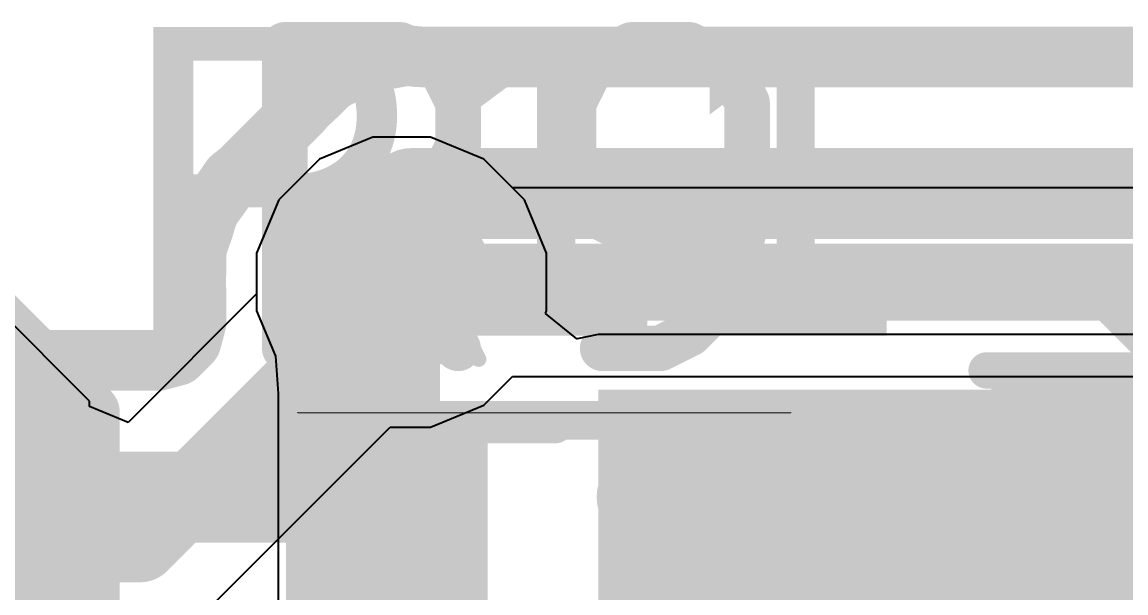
# Model space of a CAD drawing. Header units: inches. Extents: x 0 to 12.4, y -0.6 to 2.2.
# Drawn here: x 0.7183 to 0.8615, y 0.2146 to 0.2887 of the extents above; entities that cross this region are included whole.
import ezdxf

# ---------------------------------------------------------------- set-up
doc = ezdxf.new("R2010")
doc.units = ezdxf.units.IN
doc.header["$MEASUREMENT"] = 0
for name, color, linetype in [('Bottom Layer', 5, 'Continuous'), ('Bottom Overlay', 54, 'Continuous'), ('Bottom Paste', 16, 'Continuous'), ('Bottom Solder', 6, 'Continuous'), ('Dimension', 6, 'Continuous'), ('Drill Drawing', 1, 'Continuous'), ('Mechanical 4', 56, 'Continuous'), ('Top Layer', 1, 'Continuous'), ('Top Overlay', 2, 'Continuous'), ('Top Paste', 8, 'Continuous'), ('Top Solder', 216, 'Continuous'), ('Via Holes', 16, 'Continuous')]:
    doc.layers.add(name, color=color, linetype=linetype)
doc.styles.add('Arial', font='', dxfattribs={"height": 0.2})
doc.styles.get('Arial').set_extended_font_data('Arial')

# ---------------------------------------------------------------- blocks, each defined once
blk = doc.blocks.new('R___0402_20')
at = {"layer": 'Top Layer'}
for points in [[(-0.0275, -0.0125), (-0.0275, 0.0125), (-0.009499999999999998, 0.0125), (-0.009500000000000001, -0.0125)], [(0.009499999999999998, -0.0125), (0.009500000000000001, 0.0125), (0.0275, 0.0125), (0.0275, -0.0125)]]:
    blk.add_hatch(color=1, dxfattribs=at).paths.add_polyline_path(points)
at = {"layer": 'Top Paste'}
for points in [[(-0.0275, -0.0125), (-0.0275, 0.0125), (-0.009499999999999998, 0.0125), (-0.009500000000000001, -0.0125)], [(0.009499999999999998, -0.0125), (0.009500000000000001, 0.0125), (0.0275, 0.0125), (0.0275, -0.0125)]]:
    blk.add_hatch(color=8, dxfattribs=at).paths.add_polyline_path(points)
at = {"layer": 'Top Solder'}
for points in [[(-0.0296654, -0.0146654), (-0.0296654, 0.0146654), (-0.007334599999999998, 0.0146654), (-0.007334600000000002, -0.0146654)], [(0.007334599999999998, -0.0146654), (0.007334600000000002, 0.0146654), (0.0296654, 0.0146654), (0.0296654, -0.0146654)]]:
    blk.add_hatch(color=216, dxfattribs=at).paths.add_polyline_path(points)
at = {"layer": 'Top Overlay'}
for points in [[(-0.031, 0.016, 0.005, 0.005, 0), (-0.031, -0.016, 0.005, 0.005, 0)], [(0.031, 0.016, 0.005, 0.005, 0), (-0.031, 0.016, 0.005, 0.005, 0)], [(0.031, 0.016, 0.005, 0.005, 0), (0.031, -0.016, 0.005, 0.005, 0)], [(0.031, -0.016, 0.005, 0.005, 0), (-0.031, -0.016, 0.005, 0.005, 0)], [(0.032, -0.017, 0.000127, 0.000127, 0), (-0.032, -0.017, 0.000127, 0.000127, 0)]]:
    blk.add_lwpolyline(points, format="xyseb", dxfattribs=at)
for points in [[(-0.03225, 0.016, 0.0025, 0.0025, 1), (-0.02975, 0.016, 0.0025, 0.0025, 1)], [(-0.03225, 0.016, 0.0025, 0.0025, 1), (-0.02975, 0.016, 0.0025, 0.0025, 1)], [(0.02975, 0.016, 0.0025, 0.0025, 1), (0.03225, 0.016, 0.0025, 0.0025, 1)], [(0.02975, 0.016, 0.0025, 0.0025, 1), (0.03225, 0.016, 0.0025, 0.0025, 1)], [(-0.03225, -0.016, 0.0025, 0.0025, 1), (-0.02975, -0.016, 0.0025, 0.0025, 1)], [(-0.03225, -0.016, 0.0025, 0.0025, 1), (-0.02975, -0.016, 0.0025, 0.0025, 1)], [(0.02975, -0.016, 0.0025, 0.0025, 1), (0.03225, -0.016, 0.0025, 0.0025, 1)], [(0.02975, -0.016, 0.0025, 0.0025, 1), (0.03225, -0.016, 0.0025, 0.0025, 1)], [(-0.0320317, -0.017, 6.35e-05, 6.35e-05, 1), (-0.0319683, -0.017, 6.35e-05, 6.35e-05, 1)], [(0.0319683, -0.017, 6.35e-05, 6.35e-05, 1), (0.0320317, -0.017, 6.35e-05, 6.35e-05, 1)]]:
    blk.add_lwpolyline(points, format="xyseb", close=True, dxfattribs=at)
blk = doc.blocks.new('SOT_23_3L__27')
at = {"layer": 'Top Layer'}
for points in [[(-0.01614175, 0.05748035), (0.01614175, 0.05748035), (0.01614175, 0.02125985), (-0.01614175, 0.02125985)], [(-0.05354335, -0.02125985), (-0.02125985, -0.02125985), (-0.02125985, -0.05748035), (-0.05354335, -0.05748035)], [(0.02125985, -0.02125985), (0.05354335, -0.02125985), (0.05354335, -0.05748035), (0.02125985, -0.05748035)]]:
    blk.add_hatch(color=1, dxfattribs=at).paths.add_polyline_path(points)
at = {"layer": 'Top Paste'}
for points in [[(-0.01614175, 0.05748035), (0.01614175, 0.05748035), (0.01614175, 0.02125985), (-0.01614175, 0.02125985)], [(-0.05354335, -0.02125985), (-0.02125985, -0.02125985), (-0.02125985, -0.05748035), (-0.05354335, -0.05748035)], [(0.02125985, -0.02125985), (0.05354335, -0.02125985), (0.05354335, -0.05748035), (0.02125985, -0.05748035)]]:
    blk.add_hatch(color=8, dxfattribs=at).paths.add_polyline_path(points)
at = {"layer": 'Top Solder'}
for points in [[(-0.02014175, 0.06148035), (0.02014175, 0.06148035), (0.02014175, 0.01725985), (-0.02014175, 0.01725985)], [(-0.05754335, -0.01725985), (-0.01725985, -0.01725985), (-0.01725985, -0.06148035), (-0.05754335, -0.06148035)], [(0.01725985, -0.01725985), (0.05754335, -0.01725985), (0.05754335, -0.06148035), (0.01725985, -0.06148035)]]:
    blk.add_hatch(color=216, dxfattribs=at).paths.add_polyline_path(points)
at = {"layer": 'Top Overlay'}
for points in [[(-0.0612678, -0.0225197, 0.005, 0.005, 0), (-0.0612678, 0.034, 0.005, 0.005, 0)], [(-0.0222678, 0.034, 0.005, 0.005, 0), (-0.0612678, 0.034, 0.005, 0.005, 0)], [(0.0612678, 0.034, 0.005, 0.005, 0), (0.0222678, 0.034, 0.005, 0.005, 0)], [(0.0612678, -0.0233858, 0.005, 0.005, 0), (0.0612678, 0.034, 0.005, 0.005, 0)], [(0.013, -0.0286695, 0.005, 0.005, 0), (-0.013, -0.0286695, 0.005, 0.005, 0)], [(-0.06, -0.041, 0.005, 0.005, 0), (-0.065, -0.036, 0.005, 0.005, 0)], [(-0.065, -0.046, 0.005, 0.005, 0), (-0.065, -0.036, 0.005, 0.005, 0)], [(-0.065, -0.046, 0.005, 0.005, 0), (-0.06, -0.041, 0.005, 0.005, 0)]]:
    blk.add_lwpolyline(points, format="xyseb", dxfattribs=at)
for points in [[(-0.0625178, 0.034, 0.0025, 0.0025, 1), (-0.0600178, 0.034, 0.0025, 0.0025, 1)], [(-0.0625178, 0.034, 0.0025, 0.0025, 1), (-0.0600178, 0.034, 0.0025, 0.0025, 1)], [(-0.0235178, 0.034, 0.0025, 0.0025, 1), (-0.0210178, 0.034, 0.0025, 0.0025, 1)], [(0.0210178, 0.034, 0.0025, 0.0025, 1), (0.0235178, 0.034, 0.0025, 0.0025, 1)], [(0.0600178, 0.034, 0.0025, 0.0025, 1), (0.0625178, 0.034, 0.0025, 0.0025, 1)], [(0.0600178, 0.034, 0.0025, 0.0025, 1), (0.0625178, 0.034, 0.0025, 0.0025, 1)], [(-0.0625178, -0.0225197, 0.0025, 0.0025, 1), (-0.0600178, -0.0225197, 0.0025, 0.0025, 1)], [(0.0600178, -0.0233858, 0.0025, 0.0025, 1), (0.0625178, -0.0233858, 0.0025, 0.0025, 1)], [(-0.01425, -0.0286695, 0.0025, 0.0025, 1), (-0.01175, -0.0286695, 0.0025, 0.0025, 1)], [(0.01175, -0.0286695, 0.0025, 0.0025, 1), (0.01425, -0.0286695, 0.0025, 0.0025, 1)], [(-0.06625, -0.036, 0.0025, 0.0025, 1), (-0.06375, -0.036, 0.0025, 0.0025, 1)], [(-0.06625, -0.036, 0.0025, 0.0025, 1), (-0.06375, -0.036, 0.0025, 0.0025, 1)], [(-0.06125, -0.041, 0.0025, 0.0025, 1), (-0.05875, -0.041, 0.0025, 0.0025, 1)], [(-0.06125, -0.041, 0.0025, 0.0025, 1), (-0.05875, -0.041, 0.0025, 0.0025, 1)], [(-0.06625, -0.046, 0.0025, 0.0025, 1), (-0.06375, -0.046, 0.0025, 0.0025, 1)], [(-0.06625, -0.046, 0.0025, 0.0025, 1), (-0.06375, -0.046, 0.0025, 0.0025, 1)]]:
    blk.add_lwpolyline(points, format="xyseb", close=True, dxfattribs=at)
blk = doc.blocks.new('T__________B_34')
at = {"layer": 'Bottom Layer'}
blk.add_hatch(color=5, dxfattribs=at).paths.add_polyline_path([(0.015, 0.03), (-0.015, 0.03), (-0.03, 0.015), (-0.03, -0.015), (-0.015, -0.03), (0.015, -0.03), (0.03, -0.015), (0.03, 0.015)])
at = {"layer": 'Bottom Paste'}
blk.add_hatch(color=16, dxfattribs=at).paths.add_polyline_path([(0.015, 0.03), (-0.015, 0.03), (-0.03, 0.015), (-0.03, -0.015), (-0.015, -0.03), (0.015, -0.03), (0.03, -0.015), (0.03, 0.015)])
at = {"layer": 'Bottom Solder'}
blk.add_hatch(color=6, dxfattribs=at).paths.add_polyline_path([(0.017, 0.034), (-0.017, 0.034), (-0.034, 0.017), (-0.034, -0.017), (-0.017, -0.034), (0.017, -0.034), (0.034, -0.017), (0.034, 0.017)])
at = {"layer": 'Bottom Overlay'}
for points in [[(-0.017, 0.037, 0.007874, 0.007874, 0), (-0.037, 0.017, 0.007874, 0.007874, 0)], [(0.017, 0.037, 0.007874, 0.007874, 0), (-0.017, 0.037, 0.007874, 0.007874, 0)], [(0.017, 0.037, 0.007874, 0.007874, 0), (-0.017, 0.037, 0.007874, 0.007874, 0)], [(0.037, 0.017, 0.007874, 0.007874, 0), (0.017, 0.037, 0.007874, 0.007874, 0)], [(-0.037, 0.017, 0.007874, 0.007874, 0), (-0.037, -0.017, 0.007874, 0.007874, 0)], [(0.037, 0.017, 0.007874, 0.007874, 0), (0.037, -0.017, 0.007874, 0.007874, 0)], [(-0.017, -0.037, 0.007874, 0.007874, 0), (-0.037, -0.017, 0.007874, 0.007874, 0)], [(0.037, -0.017, 0.007874, 0.007874, 0), (0.017, -0.037, 0.007874, 0.007874, 0)], [(0.017, -0.037, 0.007874, 0.007874, 0), (-0.017, -0.037, 0.007874, 0.007874, 0)], [(0.017, -0.037, 0.007874, 0.007874, 0), (-0.017, -0.037, 0.007874, 0.007874, 0)]]:
    blk.add_lwpolyline(points, format="xyseb", dxfattribs=at)
for points in [[(-0.0189685, 0.037, 0.003937, 0.003937, 1), (-0.0150315, 0.037, 0.003937, 0.003937, 1)], [(-0.0189685, 0.037, 0.003937, 0.003937, 1), (-0.0150315, 0.037, 0.003937, 0.003937, 1)], [(-0.0189685, 0.037, 0.003937, 0.003937, 1), (-0.0150315, 0.037, 0.003937, 0.003937, 1)], [(0.0150315, 0.037, 0.003937, 0.003937, 1), (0.0189685, 0.037, 0.003937, 0.003937, 1)], [(0.0150315, 0.037, 0.003937, 0.003937, 1), (0.0189685, 0.037, 0.003937, 0.003937, 1)], [(0.0150315, 0.037, 0.003937, 0.003937, 1), (0.0189685, 0.037, 0.003937, 0.003937, 1)], [(-0.0389685, 0.017, 0.003937, 0.003937, 1), (-0.0350315, 0.017, 0.003937, 0.003937, 1)], [(-0.0389685, 0.017, 0.003937, 0.003937, 1), (-0.0350315, 0.017, 0.003937, 0.003937, 1)], [(0.0350315, 0.017, 0.003937, 0.003937, 1), (0.0389685, 0.017, 0.003937, 0.003937, 1)], [(0.0350315, 0.017, 0.003937, 0.003937, 1), (0.0389685, 0.017, 0.003937, 0.003937, 1)], [(-0.0389685, -0.017, 0.003937, 0.003937, 1), (-0.0350315, -0.017, 0.003937, 0.003937, 1)], [(-0.0389685, -0.017, 0.003937, 0.003937, 1), (-0.0350315, -0.017, 0.003937, 0.003937, 1)], [(0.0350315, -0.017, 0.003937, 0.003937, 1), (0.0389685, -0.017, 0.003937, 0.003937, 1)], [(0.0350315, -0.017, 0.003937, 0.003937, 1), (0.0389685, -0.017, 0.003937, 0.003937, 1)], [(-0.0189685, -0.037, 0.003937, 0.003937, 1), (-0.0150315, -0.037, 0.003937, 0.003937, 1)], [(-0.0189685, -0.037, 0.003937, 0.003937, 1), (-0.0150315, -0.037, 0.003937, 0.003937, 1)], [(-0.0189685, -0.037, 0.003937, 0.003937, 1), (-0.0150315, -0.037, 0.003937, 0.003937, 1)], [(0.0150315, -0.037, 0.003937, 0.003937, 1), (0.0189685, -0.037, 0.003937, 0.003937, 1)], [(0.0150315, -0.037, 0.003937, 0.003937, 1), (0.0189685, -0.037, 0.003937, 0.003937, 1)], [(0.0150315, -0.037, 0.003937, 0.003937, 1), (0.0189685, -0.037, 0.003937, 0.003937, 1)]]:
    blk.add_lwpolyline(points, format="xyseb", close=True, dxfattribs=at)

msp = doc.modelspace()

# ---------------------------------------------------------------- hatches: boundary and pattern name
at = {"layer": 'Bottom Layer'}
h = msp.add_hatch(color=5, dxfattribs=at)
edge = h.paths.add_edge_path()
edge.add_arc((0.7675, 0.2549428), 0.011811, 0, 360)
at = {"layer": 'Top Layer'}
h = msp.add_hatch(color=1, dxfattribs=at)
edge = h.paths.add_edge_path()
edge.add_arc((0.7675, 0.2549428), 0.011811, 0, 360)
for points in [[(0.793, 0.163), (0.82, 0.163), (0.82, 0.241), (0.793, 0.241)], [(0.793, 0.205), (0.885, 0.205), (0.885, 0.241), (0.793, 0.241)]]:
    msp.add_hatch(color=1, dxfattribs=at).paths.add_polyline_path(points)
at = {"layer": 'Via Holes'}
h = msp.add_hatch(color=7, dxfattribs=at)
edge = h.paths.add_edge_path()
edge.add_arc((0.7675, 0.2549428), 0.0059055, 0, 360)

# ---------------------------------------------------------------- linework, layer by layer
at = {"layer": 'Bottom Layer'}
for p, q in [((0.7637583, 0.2737538), (0.7568444, 0.27089)), ((0.7712417, 0.2737538), (0.7637583, 0.2737538)), ((0.7781556, 0.27089), (0.7712417, 0.2737538)), ((0.7568444, 0.27089), (0.7515528, 0.2655984)), ((0.7818677, 0.2671779), (0.7781556, 0.27089)), ((1.5838749, 0.2671779), (0.7818677, 0.2671779)), ((0.7515528, 0.2655984), (0.748689, 0.2586845)), ((0.727, 0.2395), (0.7085, 0.258)), ((0.748689, 0.2586845), (0.748689, 0.2534348)), ((0.748689, 0.2534348), (0.732, 0.2367458)), ((0.7781556, 0.2389956), (0.7818677, 0.2427077)), ((0.7818677, 0.2427077), (1.5889428, 0.2427077)), ((0.727, 0.2388169), (0.727, 0.2395)), ((0.732, 0.2367458), (0.727, 0.2388169)), ((0.7712417, 0.2361318), (0.7781556, 0.2389956)), ((0.7422087, 0.2123485), (0.765992, 0.2361318)), ((0.765992, 0.2361318), (0.7712417, 0.2361318))]:
    msp.add_line(p, q, dxfattribs=at)
for points in [[(0.7335572, 0.221, 0.01, 0.01, 0), (0.7675, 0.2549428, 0.01, 0.01, 0)], [(0.7675, 0.2549428, 0.01, 0.01, 0), (1.5889428, 0.2549428, 0.01, 0.01, 0)], [(0.69, 0.221, 0.01, 0.01, 0), (0.7335572, 0.221, 0.01, 0.01, 0)]]:
    msp.add_lwpolyline(points, format="xyseb", dxfattribs=at)
for points in [[(0.765, 0.2549428, 0.005, 0.005, 1), (0.77, 0.2549428, 0.005, 0.005, 1)], [(0.765, 0.2549428, 0.005, 0.005, 1), (0.77, 0.2549428, 0.005, 0.005, 1)], [(0.7310572, 0.221, 0.005, 0.005, 1), (0.7360572, 0.221, 0.005, 0.005, 1)], [(0.7310572, 0.221, 0.005, 0.005, 1), (0.7360572, 0.221, 0.005, 0.005, 1)]]:
    msp.add_lwpolyline(points, format="xyseb", close=True, dxfattribs=at)
at = {"layer": 'Dimension'}
for points in [[(0.7659109, 0.2839195, 0.007874, 0.007874, 0), (0.7677633, 0.28427, 0.007874, 0.007874, 0)], [(0.7677633, 0.28427, 0.007874, 0.007874, 0), (0.7677637, 0.28427, 0.007874, 0.007874, 0)], [(0.7677637, 0.28427, 0.007874, 0.007874, 0), (0.7681228, 0.284338, 0.007874, 0.007874, 0)], [(0.7681228, 0.284338, 0.007874, 0.007874, 0), (0.7684862, 0.284297, 0.007874, 0.007874, 0)], [(0.7684862, 0.284297, 0.007874, 0.007874, 0), (0.769517, 0.2841809, 0.007874, 0.007874, 0)], [(0.769517, 0.2841809, 0.007874, 0.007874, 0), (0.7700636, 0.2841502, 0.007874, 0.007874, 0)], [(0.7700636, 0.2841502, 0.007874, 0.007874, 0), (0.9630713, 0.2841502, 0.007874, 0.007874, 0)], [(0.7608786, 0.2822919, 0.007874, 0.007874, 0), (0.7625462, 0.2831732, 0.007874, 0.007874, 0)], [(0.7625462, 0.2831732, 0.007874, 0.007874, 0), (0.7628694, 0.283344, 0.007874, 0.007874, 0)], [(0.7628694, 0.283344, 0.007874, 0.007874, 0), (0.763202, 0.283407, 0.007874, 0.007874, 0)], [(0.763202, 0.283407, 0.007874, 0.007874, 0), (0.7635066, 0.2835536, 0.007874, 0.007874, 0)], [(0.7635066, 0.2835536, 0.007874, 0.007874, 0), (0.763868, 0.2836081, 0.007874, 0.007874, 0)], [(0.763868, 0.2836081, 0.007874, 0.007874, 0), (0.7657312, 0.283889, 0.007874, 0.007874, 0)], [(0.7657312, 0.283889, 0.007874, 0.007874, 0), (0.7659109, 0.2839195, 0.007874, 0.007874, 0)], [(0.7584415, 0.2810038, 0.007874, 0.007874, 0), (0.7586894, 0.2812338, 0.007874, 0.007874, 0)], [(0.7586894, 0.2812338, 0.007874, 0.007874, 0), (0.760716, 0.2822098, 0.007874, 0.007874, 0)], [(0.760716, 0.2822098, 0.007874, 0.007874, 0), (0.7608786, 0.2822919, 0.007874, 0.007874, 0)], [(0.7565517, 0.279255, 0.007874, 0.007874, 0), (0.7578838, 0.2805872, 0.007874, 0.007874, 0)], [(0.7578838, 0.2805872, 0.007874, 0.007874, 0), (0.7578841, 0.2805874, 0.007874, 0.007874, 0)], [(0.7578841, 0.2805874, 0.007874, 0.007874, 0), (0.7581424, 0.2808457, 0.007874, 0.007874, 0)], [(0.7581424, 0.2808457, 0.007874, 0.007874, 0), (0.7584415, 0.2810038, 0.007874, 0.007874, 0)], [(0.7550381, 0.277846, 0.007874, 0.007874, 0), (0.7564203, 0.2791285, 0.007874, 0.007874, 0)], [(0.7564203, 0.2791285, 0.007874, 0.007874, 0), (0.7565517, 0.279255, 0.007874, 0.007874, 0)], [(0.7469141, 0.2696174, 0.007874, 0.007874, 0), (0.7544328, 0.2771361, 0.007874, 0.007874, 0)], [(0.7544328, 0.2771361, 0.007874, 0.007874, 0), (0.7546335, 0.2773607, 0.007874, 0.007874, 0)], [(0.7546335, 0.2773607, 0.007874, 0.007874, 0), (0.7547701, 0.2775972, 0.007874, 0.007874, 0)], [(0.7547701, 0.2775972, 0.007874, 0.007874, 0), (0.755038, 0.2778458, 0.007874, 0.007874, 0)], [(0.755038, 0.2778458, 0.007874, 0.007874, 0), (0.7550381, 0.277846, 0.007874, 0.007874, 0)], [(0.746506, 0.2692527, 0.007874, 0.007874, 0), (0.7469141, 0.2696174, 0.007874, 0.007874, 0)], [(0.7452028, 0.2680756, 0.007874, 0.007874, 0), (0.7454088, 0.2683777, 0.007874, 0.007874, 0)], [(0.7454088, 0.2683777, 0.007874, 0.007874, 0), (0.7456947, 0.2686057, 0.007874, 0.007874, 0)], [(0.7456947, 0.2686057, 0.007874, 0.007874, 0), (0.7456949, 0.2686059, 0.007874, 0.007874, 0)], [(0.7456949, 0.2686059, 0.007874, 0.007874, 0), (0.746506, 0.2692527, 0.007874, 0.007874, 0)], [(0.7585572, 0.2561777, 0.011811, 0.011811, 0), (0.7687935, 0.2664139, 0.011811, 0.011811, 0)], [(0.7687935, 0.2664139, 0.011811, 0.011811, 0), (0.9656439, 0.2664139, 0.011811, 0.011811, 0)], [(0.7441409, 0.266518, 0.007874, 0.007874, 0), (0.7452028, 0.2680755, 0.007874, 0.007874, 0)], [(0.7452028, 0.2680755, 0.007874, 0.007874, 0), (0.7452028, 0.2680756, 0.007874, 0.007874, 0)], [(0.7429165, 0.2648533, 0.007874, 0.007874, 0), (0.7440354, 0.2663694, 0.007874, 0.007874, 0)], [(0.7440354, 0.2663694, 0.007874, 0.007874, 0), (0.7441409, 0.266518, 0.007874, 0.007874, 0)], [(0.7422892, 0.2636108, 0.007874, 0.007874, 0), (0.7423969, 0.2639601, 0.007874, 0.007874, 0)], [(0.7423969, 0.2639601, 0.007874, 0.007874, 0), (0.7425876, 0.2642398, 0.007874, 0.007874, 0)], [(0.7425876, 0.2642398, 0.007874, 0.007874, 0), (0.7426992, 0.2645589, 0.007874, 0.007874, 0)], [(0.7426992, 0.2645589, 0.007874, 0.007874, 0), (0.7429163, 0.2648531, 0.007874, 0.007874, 0)], [(0.7429163, 0.2648531, 0.007874, 0.007874, 0), (0.7429165, 0.2648533, 0.007874, 0.007874, 0)], [(0.7417333, 0.2618089, 0.007874, 0.007874, 0), (0.7422891, 0.2636106, 0.007874, 0.007874, 0)], [(0.7422891, 0.2636106, 0.007874, 0.007874, 0), (0.7422892, 0.2636108, 0.007874, 0.007874, 0)], [(0.7410853, 0.2599466, 0.007874, 0.007874, 0), (0.7416763, 0.2616357, 0.007874, 0.007874, 0)], [(0.7416763, 0.2616357, 0.007874, 0.007874, 0), (0.7417333, 0.2618089, 0.007874, 0.007874, 0)], [(0.7409334, 0.2595123, 0.007874, 0.007874, 0), (0.7410853, 0.2599466, 0.007874, 0.007874, 0)], [(0.740821, 0.258851, 0.007874, 0.007874, 0), (0.7409207, 0.2591743, 0.007874, 0.007874, 0)], [(0.740821, 0.2584854, 0.007874, 0.007874, 0), (0.740821, 0.258851, 0.007874, 0.007874, 0)], [(0.740821, 0.2566005, 0.007874, 0.007874, 0), (0.740821, 0.2584854, 0.007874, 0.007874, 0)], [(0.7409207, 0.2591743, 0.007874, 0.007874, 0), (0.7409334, 0.2595123, 0.007874, 0.007874, 0)], [(0.7585572, 0.2270439, 0.011811, 0.011811, 0), (0.7585572, 0.2561777, 0.011811, 0.011811, 0)], [(0.7407471, 0.2545352, 0.007874, 0.007874, 0), (0.7408176, 0.2564179, 0.007874, 0.007874, 0)], [(0.7408176, 0.2564179, 0.007874, 0.007874, 0), (0.740821, 0.2566005, 0.007874, 0.007874, 0)], [(0.7407335, 0.2541695, 0.007874, 0.007874, 0), (0.7407471, 0.2545351, 0.007874, 0.007874, 0)], [(0.7407335, 0.2541695, 0.007874, 0.007874, 0), (0.7408041, 0.2539056, 0.007874, 0.007874, 0)], [(0.7407471, 0.2545351, 0.007874, 0.007874, 0), (0.7407471, 0.2545352, 0.007874, 0.007874, 0)], [(0.7408041, 0.2539056, 0.007874, 0.007874, 0), (0.740821, 0.2536052, 0.007874, 0.007874, 0)], [(0.740821, 0.249662, 0.007874, 0.007874, 0), (0.740821, 0.2536052, 0.007874, 0.007874, 0)], [(0.740167, 0.247221, 0.007874, 0.007874, 0), (0.740821, 0.249662, 0.007874, 0.007874, 0)], [(0.7383801, 0.2454341, 0.007874, 0.007874, 0), (0.740167, 0.247221, 0.007874, 0.007874, 0)], [(0.7359391, 0.2447801, 0.007874, 0.007874, 0), (0.7383801, 0.2454341, 0.007874, 0.007874, 0)], [(0.6975895, 0.2447801, 0.007874, 0.007874, 0), (0.7359391, 0.2447801, 0.007874, 0.007874, 0)], [(0.6802108, 0.2270439, 0.011811, 0.011811, 0), (0.7585572, 0.2270439, 0.011811, 0.011811, 0)], [(0.7585572, 0.1876738, 0.011811, 0.011811, 0), (0.7585572, 0.2270439, 0.011811, 0.011811, 0)], [(0.7987147, 0.2270439, 0.011811, 0.011811, 0), (0.8677108, 0.2270439, 0.011811, 0.011811, 0)]]:
    msp.add_lwpolyline(points, format="xyseb", dxfattribs=at)
for points in [[(0.7657948, 0.28427, 0.003937, 0.003937, 1), (0.7697318, 0.28427, 0.003937, 0.003937, 1)], [(0.7657948, 0.28427, 0.003937, 0.003937, 1), (0.7697318, 0.28427, 0.003937, 0.003937, 1)], [(0.7657952, 0.28427, 0.003937, 0.003937, 1), (0.7697322, 0.28427, 0.003937, 0.003937, 1)], [(0.7657952, 0.28427, 0.003937, 0.003937, 1), (0.7697322, 0.28427, 0.003937, 0.003937, 1)], [(0.7661543, 0.284338, 0.003937, 0.003937, 1), (0.7700913, 0.284338, 0.003937, 0.003937, 1)], [(0.7661543, 0.284338, 0.003937, 0.003937, 1), (0.7700913, 0.284338, 0.003937, 0.003937, 1)], [(0.7665177, 0.284297, 0.003937, 0.003937, 1), (0.7704547, 0.284297, 0.003937, 0.003937, 1)], [(0.7665177, 0.284297, 0.003937, 0.003937, 1), (0.7704547, 0.284297, 0.003937, 0.003937, 1)], [(0.7675485, 0.2841809, 0.003937, 0.003937, 1), (0.7714855, 0.2841809, 0.003937, 0.003937, 1)], [(0.7675485, 0.2841809, 0.003937, 0.003937, 1), (0.7714855, 0.2841809, 0.003937, 0.003937, 1)], [(0.7680951, 0.2841502, 0.003937, 0.003937, 1), (0.7720321, 0.2841502, 0.003937, 0.003937, 1)], [(0.7680951, 0.2841502, 0.003937, 0.003937, 1), (0.7720321, 0.2841502, 0.003937, 0.003937, 1)], [(0.7605777, 0.2831732, 0.003937, 0.003937, 1), (0.7645147, 0.2831732, 0.003937, 0.003937, 1)], [(0.7605777, 0.2831732, 0.003937, 0.003937, 1), (0.7645147, 0.2831732, 0.003937, 0.003937, 1)], [(0.7609009, 0.283344, 0.003937, 0.003937, 1), (0.7648379, 0.283344, 0.003937, 0.003937, 1)], [(0.7609009, 0.283344, 0.003937, 0.003937, 1), (0.7648379, 0.283344, 0.003937, 0.003937, 1)], [(0.7612335, 0.283407, 0.003937, 0.003937, 1), (0.7651705, 0.283407, 0.003937, 0.003937, 1)], [(0.7612335, 0.283407, 0.003937, 0.003937, 1), (0.7651705, 0.283407, 0.003937, 0.003937, 1)], [(0.7615381, 0.2835536, 0.003937, 0.003937, 1), (0.7654751, 0.2835536, 0.003937, 0.003937, 1)], [(0.7615381, 0.2835536, 0.003937, 0.003937, 1), (0.7654751, 0.2835536, 0.003937, 0.003937, 1)], [(0.7618995, 0.2836081, 0.003937, 0.003937, 1), (0.7658365, 0.2836081, 0.003937, 0.003937, 1)], [(0.7618995, 0.2836081, 0.003937, 0.003937, 1), (0.7658365, 0.2836081, 0.003937, 0.003937, 1)], [(0.7637627, 0.283889, 0.003937, 0.003937, 1), (0.7676997, 0.283889, 0.003937, 0.003937, 1)], [(0.7637627, 0.283889, 0.003937, 0.003937, 1), (0.7676997, 0.283889, 0.003937, 0.003937, 1)], [(0.7639424, 0.2839195, 0.003937, 0.003937, 1), (0.7678794, 0.2839195, 0.003937, 0.003937, 1)], [(0.7639424, 0.2839195, 0.003937, 0.003937, 1), (0.7678794, 0.2839195, 0.003937, 0.003937, 1)], [(0.7567209, 0.2812338, 0.003937, 0.003937, 1), (0.7606579, 0.2812338, 0.003937, 0.003937, 1)], [(0.7567209, 0.2812338, 0.003937, 0.003937, 1), (0.7606579, 0.2812338, 0.003937, 0.003937, 1)], [(0.7587475, 0.2822098, 0.003937, 0.003937, 1), (0.7626845, 0.2822098, 0.003937, 0.003937, 1)], [(0.7587475, 0.2822098, 0.003937, 0.003937, 1), (0.7626845, 0.2822098, 0.003937, 0.003937, 1)], [(0.7589101, 0.2822919, 0.003937, 0.003937, 1), (0.7628471, 0.2822919, 0.003937, 0.003937, 1)], [(0.7589101, 0.2822919, 0.003937, 0.003937, 1), (0.7628471, 0.2822919, 0.003937, 0.003937, 1)], [(0.7559153, 0.2805872, 0.003937, 0.003937, 1), (0.7598523, 0.2805872, 0.003937, 0.003937, 1)], [(0.7559153, 0.2805872, 0.003937, 0.003937, 1), (0.7598523, 0.2805872, 0.003937, 0.003937, 1)], [(0.7559156, 0.2805874, 0.003937, 0.003937, 1), (0.7598526, 0.2805874, 0.003937, 0.003937, 1)], [(0.7559156, 0.2805874, 0.003937, 0.003937, 1), (0.7598526, 0.2805874, 0.003937, 0.003937, 1)], [(0.7561739, 0.2808457, 0.003937, 0.003937, 1), (0.7601109, 0.2808457, 0.003937, 0.003937, 1)], [(0.7561739, 0.2808457, 0.003937, 0.003937, 1), (0.7601109, 0.2808457, 0.003937, 0.003937, 1)], [(0.756473, 0.2810038, 0.003937, 0.003937, 1), (0.76041, 0.2810038, 0.003937, 0.003937, 1)], [(0.756473, 0.2810038, 0.003937, 0.003937, 1), (0.76041, 0.2810038, 0.003937, 0.003937, 1)], [(0.7544518, 0.2791285, 0.003937, 0.003937, 1), (0.7583888, 0.2791285, 0.003937, 0.003937, 1)], [(0.7544518, 0.2791285, 0.003937, 0.003937, 1), (0.7583888, 0.2791285, 0.003937, 0.003937, 1)], [(0.7545832, 0.279255, 0.003937, 0.003937, 1), (0.7585202, 0.279255, 0.003937, 0.003937, 1)], [(0.7545832, 0.279255, 0.003937, 0.003937, 1), (0.7585202, 0.279255, 0.003937, 0.003937, 1)], [(0.7524643, 0.2771361, 0.003937, 0.003937, 1), (0.7564013, 0.2771361, 0.003937, 0.003937, 1)], [(0.7524643, 0.2771361, 0.003937, 0.003937, 1), (0.7564013, 0.2771361, 0.003937, 0.003937, 1)], [(0.752665, 0.2773607, 0.003937, 0.003937, 1), (0.756602, 0.2773607, 0.003937, 0.003937, 1)], [(0.752665, 0.2773607, 0.003937, 0.003937, 1), (0.756602, 0.2773607, 0.003937, 0.003937, 1)], [(0.7528016, 0.2775972, 0.003937, 0.003937, 1), (0.7567386, 0.2775972, 0.003937, 0.003937, 1)], [(0.7528016, 0.2775972, 0.003937, 0.003937, 1), (0.7567386, 0.2775972, 0.003937, 0.003937, 1)], [(0.7530695, 0.2778458, 0.003937, 0.003937, 1), (0.7570065, 0.2778458, 0.003937, 0.003937, 1)], [(0.7530695, 0.2778458, 0.003937, 0.003937, 1), (0.7570065, 0.2778458, 0.003937, 0.003937, 1)], [(0.7530696, 0.277846, 0.003937, 0.003937, 1), (0.7570066, 0.277846, 0.003937, 0.003937, 1)], [(0.7530696, 0.277846, 0.003937, 0.003937, 1), (0.7570066, 0.277846, 0.003937, 0.003937, 1)], [(0.7449456, 0.2696174, 0.003937, 0.003937, 1), (0.7488826, 0.2696174, 0.003937, 0.003937, 1)], [(0.7449456, 0.2696174, 0.003937, 0.003937, 1), (0.7488826, 0.2696174, 0.003937, 0.003937, 1)], [(0.7434403, 0.2683777, 0.003937, 0.003937, 1), (0.7473773, 0.2683777, 0.003937, 0.003937, 1)], [(0.7434403, 0.2683777, 0.003937, 0.003937, 1), (0.7473773, 0.2683777, 0.003937, 0.003937, 1)], [(0.7437262, 0.2686057, 0.003937, 0.003937, 1), (0.7476632, 0.2686057, 0.003937, 0.003937, 1)], [(0.7437262, 0.2686057, 0.003937, 0.003937, 1), (0.7476632, 0.2686057, 0.003937, 0.003937, 1)], [(0.7437264, 0.2686059, 0.003937, 0.003937, 1), (0.7476634, 0.2686059, 0.003937, 0.003937, 1)], [(0.7437264, 0.2686059, 0.003937, 0.003937, 1), (0.7476634, 0.2686059, 0.003937, 0.003937, 1)], [(0.7445375, 0.2692527, 0.003937, 0.003937, 1), (0.7484745, 0.2692527, 0.003937, 0.003937, 1)], [(0.7445375, 0.2692527, 0.003937, 0.003937, 1), (0.7484745, 0.2692527, 0.003937, 0.003937, 1)], [(0.7658408, 0.2664139, 0.0059055, 0.0059055, 1), (0.7717462, 0.2664139, 0.0059055, 0.0059055, 1)], [(0.7658408, 0.2664139, 0.0059055, 0.0059055, 1), (0.7717462, 0.2664139, 0.0059055, 0.0059055, 1)], [(0.7432343, 0.2680756, 0.003937, 0.003937, 1), (0.7471713, 0.2680756, 0.003937, 0.003937, 1)], [(0.7432343, 0.2680756, 0.003937, 0.003937, 1), (0.7471713, 0.2680756, 0.003937, 0.003937, 1)], [(0.7432343, 0.2680755, 0.003937, 0.003937, 1), (0.7471713, 0.2680755, 0.003937, 0.003937, 1)], [(0.7432343, 0.2680755, 0.003937, 0.003937, 1), (0.7471713, 0.2680755, 0.003937, 0.003937, 1)], [(0.7420669, 0.2663694, 0.003937, 0.003937, 1), (0.7460039, 0.2663694, 0.003937, 0.003937, 1)], [(0.7420669, 0.2663694, 0.003937, 0.003937, 1), (0.7460039, 0.2663694, 0.003937, 0.003937, 1)], [(0.7421724, 0.266518, 0.003937, 0.003937, 1), (0.7461094, 0.266518, 0.003937, 0.003937, 1)], [(0.7421724, 0.266518, 0.003937, 0.003937, 1), (0.7461094, 0.266518, 0.003937, 0.003937, 1)], [(0.7404284, 0.2639601, 0.003937, 0.003937, 1), (0.7443654, 0.2639601, 0.003937, 0.003937, 1)], [(0.7404284, 0.2639601, 0.003937, 0.003937, 1), (0.7443654, 0.2639601, 0.003937, 0.003937, 1)], [(0.7406191, 0.2642398, 0.003937, 0.003937, 1), (0.7445561, 0.2642398, 0.003937, 0.003937, 1)], [(0.7406191, 0.2642398, 0.003937, 0.003937, 1), (0.7445561, 0.2642398, 0.003937, 0.003937, 1)], [(0.7407307, 0.2645589, 0.003937, 0.003937, 1), (0.7446677, 0.2645589, 0.003937, 0.003937, 1)], [(0.7407307, 0.2645589, 0.003937, 0.003937, 1), (0.7446677, 0.2645589, 0.003937, 0.003937, 1)], [(0.7409478, 0.2648531, 0.003937, 0.003937, 1), (0.7448848, 0.2648531, 0.003937, 0.003937, 1)], [(0.7409478, 0.2648531, 0.003937, 0.003937, 1), (0.7448848, 0.2648531, 0.003937, 0.003937, 1)], [(0.740948, 0.2648533, 0.003937, 0.003937, 1), (0.744885, 0.2648533, 0.003937, 0.003937, 1)], [(0.740948, 0.2648533, 0.003937, 0.003937, 1), (0.744885, 0.2648533, 0.003937, 0.003937, 1)], [(0.7403206, 0.2636106, 0.003937, 0.003937, 1), (0.7442576, 0.2636106, 0.003937, 0.003937, 1)], [(0.7403206, 0.2636106, 0.003937, 0.003937, 1), (0.7442576, 0.2636106, 0.003937, 0.003937, 1)], [(0.7403207, 0.2636108, 0.003937, 0.003937, 1), (0.7442577, 0.2636108, 0.003937, 0.003937, 1)], [(0.7403207, 0.2636108, 0.003937, 0.003937, 1), (0.7442577, 0.2636108, 0.003937, 0.003937, 1)], [(0.7397078, 0.2616357, 0.003937, 0.003937, 1), (0.7436448, 0.2616357, 0.003937, 0.003937, 1)], [(0.7397078, 0.2616357, 0.003937, 0.003937, 1), (0.7436448, 0.2616357, 0.003937, 0.003937, 1)], [(0.7397648, 0.2618089, 0.003937, 0.003937, 1), (0.7437018, 0.2618089, 0.003937, 0.003937, 1)], [(0.7397648, 0.2618089, 0.003937, 0.003937, 1), (0.7437018, 0.2618089, 0.003937, 0.003937, 1)], [(0.7391168, 0.2599466, 0.003937, 0.003937, 1), (0.7430538, 0.2599466, 0.003937, 0.003937, 1)], [(0.7391168, 0.2599466, 0.003937, 0.003937, 1), (0.7430538, 0.2599466, 0.003937, 0.003937, 1)], [(0.7388525, 0.258851, 0.003937, 0.003937, 1), (0.7427895, 0.258851, 0.003937, 0.003937, 1)], [(0.7388525, 0.258851, 0.003937, 0.003937, 1), (0.7427895, 0.258851, 0.003937, 0.003937, 1)], [(0.7388525, 0.2584854, 0.003937, 0.003937, 1), (0.7427895, 0.2584854, 0.003937, 0.003937, 1)], [(0.7388525, 0.2584854, 0.003937, 0.003937, 1), (0.7427895, 0.2584854, 0.003937, 0.003937, 1)], [(0.7389522, 0.2591743, 0.003937, 0.003937, 1), (0.7428892, 0.2591743, 0.003937, 0.003937, 1)], [(0.7389522, 0.2591743, 0.003937, 0.003937, 1), (0.7428892, 0.2591743, 0.003937, 0.003937, 1)], [(0.7389649, 0.2595123, 0.003937, 0.003937, 1), (0.7429019, 0.2595123, 0.003937, 0.003937, 1)], [(0.7389649, 0.2595123, 0.003937, 0.003937, 1), (0.7429019, 0.2595123, 0.003937, 0.003937, 1)], [(0.7556045, 0.2561777, 0.0059055, 0.0059055, 1), (0.7615099, 0.2561777, 0.0059055, 0.0059055, 1)], [(0.7556045, 0.2561777, 0.0059055, 0.0059055, 1), (0.7615099, 0.2561777, 0.0059055, 0.0059055, 1)], [(0.7388491, 0.2564179, 0.003937, 0.003937, 1), (0.7427861, 0.2564179, 0.003937, 0.003937, 1)], [(0.7388491, 0.2564179, 0.003937, 0.003937, 1), (0.7427861, 0.2564179, 0.003937, 0.003937, 1)], [(0.7388525, 0.2566005, 0.003937, 0.003937, 1), (0.7427895, 0.2566005, 0.003937, 0.003937, 1)], [(0.7388525, 0.2566005, 0.003937, 0.003937, 1), (0.7427895, 0.2566005, 0.003937, 0.003937, 1)], [(0.738765, 0.2541695, 0.003937, 0.003937, 1), (0.742702, 0.2541695, 0.003937, 0.003937, 1)], [(0.738765, 0.2541695, 0.003937, 0.003937, 1), (0.742702, 0.2541695, 0.003937, 0.003937, 1)], [(0.7387786, 0.2545352, 0.003937, 0.003937, 1), (0.7427156, 0.2545352, 0.003937, 0.003937, 1)], [(0.7387786, 0.2545352, 0.003937, 0.003937, 1), (0.7427156, 0.2545352, 0.003937, 0.003937, 1)], [(0.7387786, 0.2545351, 0.003937, 0.003937, 1), (0.7427156, 0.2545351, 0.003937, 0.003937, 1)], [(0.7387786, 0.2545351, 0.003937, 0.003937, 1), (0.7427156, 0.2545351, 0.003937, 0.003937, 1)], [(0.7388356, 0.2539056, 0.003937, 0.003937, 1), (0.7427726, 0.2539056, 0.003937, 0.003937, 1)], [(0.7388356, 0.2539056, 0.003937, 0.003937, 1), (0.7427726, 0.2539056, 0.003937, 0.003937, 1)], [(0.7388525, 0.2536052, 0.003937, 0.003937, 1), (0.7427895, 0.2536052, 0.003937, 0.003937, 1)], [(0.7388525, 0.2536052, 0.003937, 0.003937, 1), (0.7427895, 0.2536052, 0.003937, 0.003937, 1)], [(0.7388525, 0.249662, 0.003937, 0.003937, 1), (0.7427895, 0.249662, 0.003937, 0.003937, 1)], [(0.7388525, 0.249662, 0.003937, 0.003937, 1), (0.7427895, 0.249662, 0.003937, 0.003937, 1)], [(0.7381985, 0.247221, 0.003937, 0.003937, 1), (0.7421355, 0.247221, 0.003937, 0.003937, 1)], [(0.7381985, 0.247221, 0.003937, 0.003937, 1), (0.7421355, 0.247221, 0.003937, 0.003937, 1)], [(0.7364116, 0.2454341, 0.003937, 0.003937, 1), (0.7403486, 0.2454341, 0.003937, 0.003937, 1)], [(0.7364116, 0.2454341, 0.003937, 0.003937, 1), (0.7403486, 0.2454341, 0.003937, 0.003937, 1)], [(0.7339706, 0.2447801, 0.003937, 0.003937, 1), (0.7379076, 0.2447801, 0.003937, 0.003937, 1)], [(0.7339706, 0.2447801, 0.003937, 0.003937, 1), (0.7379076, 0.2447801, 0.003937, 0.003937, 1)], [(0.7556045, 0.2270439, 0.0059055, 0.0059055, 1), (0.7615099, 0.2270439, 0.0059055, 0.0059055, 1)], [(0.7556045, 0.2270439, 0.0059055, 0.0059055, 1), (0.7615099, 0.2270439, 0.0059055, 0.0059055, 1)], [(0.7556045, 0.2270439, 0.0059055, 0.0059055, 1), (0.7615099, 0.2270439, 0.0059055, 0.0059055, 1)], [(0.795762, 0.2270439, 0.0059055, 0.0059055, 1), (0.8016674, 0.2270439, 0.0059055, 0.0059055, 1)]]:
    msp.add_lwpolyline(points, format="xyseb", close=True, dxfattribs=at)
at = {"layer": 'Drill Drawing'}
for points in [[(0.7575, 0.2649428, 0.002, 0.002, 0), (0.7675, 0.2599428, 0.002, 0.002, 0)], [(0.7575, 0.2649428, 0.002, 0.002, 0), (0.7625, 0.2549428, 0.002, 0.002, 0)], [(0.7675, 0.2599428, 0.002, 0.002, 0), (0.7775, 0.2649428, 0.002, 0.002, 0)], [(0.7725, 0.2549428, 0.002, 0.002, 0), (0.7775, 0.2649428, 0.002, 0.002, 0)], [(0.7575, 0.2449428, 0.002, 0.002, 0), (0.7625, 0.2549428, 0.002, 0.002, 0)], [(0.7725, 0.2549428, 0.002, 0.002, 0), (0.7775, 0.2449428, 0.002, 0.002, 0)], [(0.7575, 0.2449428, 0.002, 0.002, 0), (0.7675, 0.2499428, 0.002, 0.002, 0)], [(0.7675, 0.2499428, 0.002, 0.002, 0), (0.7775, 0.2449428, 0.002, 0.002, 0)]]:
    msp.add_lwpolyline(points, format="xyseb", dxfattribs=at)
for points in [[(0.757, 0.2649428, 0.001, 0.001, 1), (0.758, 0.2649428, 0.001, 0.001, 1)], [(0.757, 0.2649428, 0.001, 0.001, 1), (0.758, 0.2649428, 0.001, 0.001, 1)], [(0.777, 0.2649428, 0.001, 0.001, 1), (0.778, 0.2649428, 0.001, 0.001, 1)], [(0.777, 0.2649428, 0.001, 0.001, 1), (0.778, 0.2649428, 0.001, 0.001, 1)], [(0.767, 0.2599428, 0.001, 0.001, 1), (0.768, 0.2599428, 0.001, 0.001, 1)], [(0.767, 0.2599428, 0.001, 0.001, 1), (0.768, 0.2599428, 0.001, 0.001, 1)], [(0.762, 0.2549428, 0.001, 0.001, 1), (0.763, 0.2549428, 0.001, 0.001, 1)], [(0.762, 0.2549428, 0.001, 0.001, 1), (0.763, 0.2549428, 0.001, 0.001, 1)], [(0.772, 0.2549428, 0.001, 0.001, 1), (0.773, 0.2549428, 0.001, 0.001, 1)], [(0.772, 0.2549428, 0.001, 0.001, 1), (0.773, 0.2549428, 0.001, 0.001, 1)], [(0.767, 0.2499428, 0.001, 0.001, 1), (0.768, 0.2499428, 0.001, 0.001, 1)], [(0.767, 0.2499428, 0.001, 0.001, 1), (0.768, 0.2499428, 0.001, 0.001, 1)], [(0.757, 0.2449428, 0.001, 0.001, 1), (0.758, 0.2449428, 0.001, 0.001, 1)], [(0.757, 0.2449428, 0.001, 0.001, 1), (0.758, 0.2449428, 0.001, 0.001, 1)], [(0.777, 0.2449428, 0.001, 0.001, 1), (0.778, 0.2449428, 0.001, 0.001, 1)], [(0.777, 0.2449428, 0.001, 0.001, 1), (0.778, 0.2449428, 0.001, 0.001, 1)]]:
    msp.add_lwpolyline(points, format="xyseb", close=True, dxfattribs=at)
at = {"layer": 'Mechanical 4'}
for points in [[(0.7523348, 0.2857093, 0.0059055, 0.0059055, 0), (0.7673329, 0.2857093, 0.0059055, 0.0059055, 0)], [(0.7523348, 0.2463393, 0.0059055, 0.0059055, 0), (0.7523348, 0.2857093, 0.0059055, 0.0059055, 0)], [(0.7673329, 0.2857093, 0.0059055, 0.0059055, 0), (0.7710825, 0.2838345, 0.0059055, 0.0059055, 0)], [(0.7935797, 0.2838345, 0.0059055, 0.0059055, 0), (0.7973292, 0.2857093, 0.0059055, 0.0059055, 0)], [(0.7973292, 0.2857093, 0.0059055, 0.0059055, 0), (0.8048282, 0.2857093, 0.0059055, 0.0059055, 0)], [(0.8048282, 0.2857093, 0.0059055, 0.0059055, 0), (0.8085778, 0.2838345, 0.0059055, 0.0059055, 0)], [(0.7710825, 0.2838345, 0.0059055, 0.0059055, 0), (0.7729572, 0.2819598, 0.0059055, 0.0059055, 0)], [(0.7917049, 0.2819598, 0.0059055, 0.0059055, 0), (0.7935797, 0.2838345, 0.0059055, 0.0059055, 0)], [(0.8085778, 0.2838345, 0.0059055, 0.0059055, 0), (0.8104525, 0.2819598, 0.0059055, 0.0059055, 0)], [(0.7729572, 0.2819598, 0.0059055, 0.0059055, 0), (0.774832, 0.2782102, 0.0059055, 0.0059055, 0)], [(0.7898301, 0.2782102, 0.0059055, 0.0059055, 0), (0.7917049, 0.2819598, 0.0059055, 0.0059055, 0)], [(0.8104525, 0.2819598, 0.0059055, 0.0059055, 0), (0.8123273, 0.2782102, 0.0059055, 0.0059055, 0)], [(0.774832, 0.272586, 0.0059055, 0.0059055, 0), (0.774832, 0.2782102, 0.0059055, 0.0059055, 0)], [(0.7898301, 0.2688364, 0.0059055, 0.0059055, 0), (0.7898301, 0.2782102, 0.0059055, 0.0059055, 0)], [(0.8123273, 0.2632121, 0.0059055, 0.0059055, 0), (0.8123273, 0.2782102, 0.0059055, 0.0059055, 0)], [(0.7729572, 0.2688364, 0.0059055, 0.0059055, 0), (0.774832, 0.272586, 0.0059055, 0.0059055, 0)], [(0.7710825, 0.2669617, 0.0059055, 0.0059055, 0), (0.7729572, 0.2688364, 0.0059055, 0.0059055, 0)], [(0.7898301, 0.2688364, 0.0059055, 0.0059055, 0), (0.7917049, 0.2650869, 0.0059055, 0.0059055, 0)], [(0.8104525, 0.2650869, 0.0059055, 0.0059055, 0), (0.8123273, 0.2688364, 0.0059055, 0.0059055, 0)], [(0.7673329, 0.2650869, 0.0059055, 0.0059055, 0), (0.7710825, 0.2669617, 0.0059055, 0.0059055, 0)], [(0.7523348, 0.2650869, 0.0059055, 0.0059055, 0), (0.7673329, 0.2650869, 0.0059055, 0.0059055, 0)], [(0.7617086, 0.2650869, 0.0059055, 0.0059055, 0), (0.774832, 0.2463393, 0.0059055, 0.0059055, 0)], [(0.7917049, 0.2650869, 0.0059055, 0.0059055, 0), (0.7935797, 0.2632121, 0.0059055, 0.0059055, 0)], [(0.8085778, 0.2632121, 0.0059055, 0.0059055, 0), (0.8104525, 0.2650869, 0.0059055, 0.0059055, 0)], [(0.7935797, 0.2632121, 0.0059055, 0.0059055, 0), (0.7973292, 0.2613374, 0.0059055, 0.0059055, 0)], [(0.8048282, 0.2613374, 0.0059055, 0.0059055, 0), (0.8085778, 0.2632121, 0.0059055, 0.0059055, 0)], [(0.8104525, 0.2557131, 0.0059055, 0.0059055, 0), (0.8123273, 0.2632121, 0.0059055, 0.0059055, 0)], [(0.7973292, 0.2613374, 0.0059055, 0.0059055, 0), (0.8048282, 0.2613374, 0.0059055, 0.0059055, 0)], [(0.806703, 0.2500888, 0.0059055, 0.0059055, 0), (0.8104525, 0.2557131, 0.0059055, 0.0059055, 0)], [(0.8048282, 0.248214, 0.0059055, 0.0059055, 0), (0.806703, 0.2500888, 0.0059055, 0.0059055, 0)], [(0.8010787, 0.2463393, 0.0059055, 0.0059055, 0), (0.8048282, 0.248214, 0.0059055, 0.0059055, 0)], [(0.7935797, 0.2463393, 0.0059055, 0.0059055, 0), (0.8010787, 0.2463393, 0.0059055, 0.0059055, 0)], [(0.8434016, 0.2434802, 0.0047244, 0.0047244, 0), (0.9093464, 0.2434802, 0.0047244, 0.0047244, 0)], [(0.7753448, 0.2363936, 0.0047244, 0.0047244, 0), (0.7874425, 0.2363936, 0.0047244, 0.0047244, 0)]]:
    msp.add_lwpolyline(points, format="xyseb", dxfattribs=at)
for points in [[(0.7508584, 0.2857093, 0.0029527, 0.0029527, 1), (0.7538112, 0.2857093, 0.0029527, 0.0029527, 1)], [(0.7508584, 0.2857093, 0.0029527, 0.0029527, 1), (0.7538112, 0.2857093, 0.0029527, 0.0029527, 1)], [(0.7658565, 0.2857093, 0.0029527, 0.0029527, 1), (0.7688093, 0.2857093, 0.0029527, 0.0029527, 1)], [(0.7658565, 0.2857093, 0.0029527, 0.0029527, 1), (0.7688093, 0.2857093, 0.0029527, 0.0029527, 1)], [(0.7958528, 0.2857093, 0.0029527, 0.0029527, 1), (0.7988056, 0.2857093, 0.0029527, 0.0029527, 1)], [(0.7958528, 0.2857093, 0.0029527, 0.0029527, 1), (0.7988056, 0.2857093, 0.0029527, 0.0029527, 1)], [(0.8033518, 0.2857093, 0.0029527, 0.0029527, 1), (0.8063046, 0.2857093, 0.0029527, 0.0029527, 1)], [(0.8033518, 0.2857093, 0.0029527, 0.0029527, 1), (0.8063046, 0.2857093, 0.0029527, 0.0029527, 1)], [(0.7696061, 0.2838345, 0.0029527, 0.0029527, 1), (0.7725589, 0.2838345, 0.0029527, 0.0029527, 1)], [(0.7696061, 0.2838345, 0.0029527, 0.0029527, 1), (0.7725589, 0.2838345, 0.0029527, 0.0029527, 1)], [(0.7921033, 0.2838345, 0.0029527, 0.0029527, 1), (0.7950561, 0.2838345, 0.0029527, 0.0029527, 1)], [(0.7921033, 0.2838345, 0.0029527, 0.0029527, 1), (0.7950561, 0.2838345, 0.0029527, 0.0029527, 1)], [(0.8071014, 0.2838345, 0.0029527, 0.0029527, 1), (0.8100542, 0.2838345, 0.0029527, 0.0029527, 1)], [(0.8071014, 0.2838345, 0.0029527, 0.0029527, 1), (0.8100542, 0.2838345, 0.0029527, 0.0029527, 1)], [(0.7714808, 0.2819598, 0.0029527, 0.0029527, 1), (0.7744336, 0.2819598, 0.0029527, 0.0029527, 1)], [(0.7714808, 0.2819598, 0.0029527, 0.0029527, 1), (0.7744336, 0.2819598, 0.0029527, 0.0029527, 1)], [(0.7902285, 0.2819598, 0.0029527, 0.0029527, 1), (0.7931813, 0.2819598, 0.0029527, 0.0029527, 1)], [(0.7902285, 0.2819598, 0.0029527, 0.0029527, 1), (0.7931813, 0.2819598, 0.0029527, 0.0029527, 1)], [(0.8089761, 0.2819598, 0.0029527, 0.0029527, 1), (0.8119289, 0.2819598, 0.0029527, 0.0029527, 1)], [(0.8089761, 0.2819598, 0.0029527, 0.0029527, 1), (0.8119289, 0.2819598, 0.0029527, 0.0029527, 1)], [(0.7733556, 0.2782102, 0.0029527, 0.0029527, 1), (0.7763084, 0.2782102, 0.0029527, 0.0029527, 1)], [(0.7733556, 0.2782102, 0.0029527, 0.0029527, 1), (0.7763084, 0.2782102, 0.0029527, 0.0029527, 1)], [(0.7883537, 0.2782102, 0.0029527, 0.0029527, 1), (0.7913065, 0.2782102, 0.0029527, 0.0029527, 1)], [(0.7883537, 0.2782102, 0.0029527, 0.0029527, 1), (0.7913065, 0.2782102, 0.0029527, 0.0029527, 1)], [(0.8108509, 0.2782102, 0.0029527, 0.0029527, 1), (0.8138037, 0.2782102, 0.0029527, 0.0029527, 1)], [(0.8108509, 0.2782102, 0.0029527, 0.0029527, 1), (0.8138037, 0.2782102, 0.0029527, 0.0029527, 1)], [(0.7733556, 0.272586, 0.0029527, 0.0029527, 1), (0.7763084, 0.272586, 0.0029527, 0.0029527, 1)], [(0.7733556, 0.272586, 0.0029527, 0.0029527, 1), (0.7763084, 0.272586, 0.0029527, 0.0029527, 1)], [(0.7714808, 0.2688364, 0.0029527, 0.0029527, 1), (0.7744336, 0.2688364, 0.0029527, 0.0029527, 1)], [(0.7714808, 0.2688364, 0.0029527, 0.0029527, 1), (0.7744336, 0.2688364, 0.0029527, 0.0029527, 1)], [(0.7883537, 0.2688364, 0.0029527, 0.0029527, 1), (0.7913065, 0.2688364, 0.0029527, 0.0029527, 1)], [(0.7883537, 0.2688364, 0.0029527, 0.0029527, 1), (0.7913065, 0.2688364, 0.0029527, 0.0029527, 1)], [(0.8108509, 0.2688364, 0.0029527, 0.0029527, 1), (0.8138037, 0.2688364, 0.0029527, 0.0029527, 1)], [(0.7696061, 0.2669617, 0.0029527, 0.0029527, 1), (0.7725589, 0.2669617, 0.0029527, 0.0029527, 1)], [(0.7696061, 0.2669617, 0.0029527, 0.0029527, 1), (0.7725589, 0.2669617, 0.0029527, 0.0029527, 1)], [(0.7508584, 0.2650869, 0.0029527, 0.0029527, 1), (0.7538112, 0.2650869, 0.0029527, 0.0029527, 1)], [(0.7602322, 0.2650869, 0.0029527, 0.0029527, 1), (0.763185, 0.2650869, 0.0029527, 0.0029527, 1)], [(0.7658565, 0.2650869, 0.0029527, 0.0029527, 1), (0.7688093, 0.2650869, 0.0029527, 0.0029527, 1)], [(0.7658565, 0.2650869, 0.0029527, 0.0029527, 1), (0.7688093, 0.2650869, 0.0029527, 0.0029527, 1)], [(0.7902285, 0.2650869, 0.0029527, 0.0029527, 1), (0.7931813, 0.2650869, 0.0029527, 0.0029527, 1)], [(0.7902285, 0.2650869, 0.0029527, 0.0029527, 1), (0.7931813, 0.2650869, 0.0029527, 0.0029527, 1)], [(0.8089761, 0.2650869, 0.0029527, 0.0029527, 1), (0.8119289, 0.2650869, 0.0029527, 0.0029527, 1)], [(0.8089761, 0.2650869, 0.0029527, 0.0029527, 1), (0.8119289, 0.2650869, 0.0029527, 0.0029527, 1)], [(0.7921033, 0.2632121, 0.0029527, 0.0029527, 1), (0.7950561, 0.2632121, 0.0029527, 0.0029527, 1)], [(0.7921033, 0.2632121, 0.0029527, 0.0029527, 1), (0.7950561, 0.2632121, 0.0029527, 0.0029527, 1)], [(0.8071014, 0.2632121, 0.0029527, 0.0029527, 1), (0.8100542, 0.2632121, 0.0029527, 0.0029527, 1)], [(0.8071014, 0.2632121, 0.0029527, 0.0029527, 1), (0.8100542, 0.2632121, 0.0029527, 0.0029527, 1)], [(0.8108509, 0.2632121, 0.0029527, 0.0029527, 1), (0.8138037, 0.2632121, 0.0029527, 0.0029527, 1)], [(0.8108509, 0.2632121, 0.0029527, 0.0029527, 1), (0.8138037, 0.2632121, 0.0029527, 0.0029527, 1)], [(0.7958528, 0.2613374, 0.0029527, 0.0029527, 1), (0.7988056, 0.2613374, 0.0029527, 0.0029527, 1)], [(0.7958528, 0.2613374, 0.0029527, 0.0029527, 1), (0.7988056, 0.2613374, 0.0029527, 0.0029527, 1)], [(0.8033518, 0.2613374, 0.0029527, 0.0029527, 1), (0.8063046, 0.2613374, 0.0029527, 0.0029527, 1)], [(0.8033518, 0.2613374, 0.0029527, 0.0029527, 1), (0.8063046, 0.2613374, 0.0029527, 0.0029527, 1)], [(0.8089761, 0.2557131, 0.0029527, 0.0029527, 1), (0.8119289, 0.2557131, 0.0029527, 0.0029527, 1)], [(0.8089761, 0.2557131, 0.0029527, 0.0029527, 1), (0.8119289, 0.2557131, 0.0029527, 0.0029527, 1)], [(0.8052266, 0.2500888, 0.0029527, 0.0029527, 1), (0.8081794, 0.2500888, 0.0029527, 0.0029527, 1)], [(0.8052266, 0.2500888, 0.0029527, 0.0029527, 1), (0.8081794, 0.2500888, 0.0029527, 0.0029527, 1)], [(0.8033518, 0.248214, 0.0029527, 0.0029527, 1), (0.8063046, 0.248214, 0.0029527, 0.0029527, 1)], [(0.8033518, 0.248214, 0.0029527, 0.0029527, 1), (0.8063046, 0.248214, 0.0029527, 0.0029527, 1)], [(0.7508584, 0.2463393, 0.0029527, 0.0029527, 1), (0.7538112, 0.2463393, 0.0029527, 0.0029527, 1)], [(0.7733556, 0.2463393, 0.0029527, 0.0029527, 1), (0.7763084, 0.2463393, 0.0029527, 0.0029527, 1)], [(0.7921033, 0.2463393, 0.0029527, 0.0029527, 1), (0.7950561, 0.2463393, 0.0029527, 0.0029527, 1)], [(0.7996023, 0.2463393, 0.0029527, 0.0029527, 1), (0.8025551, 0.2463393, 0.0029527, 0.0029527, 1)], [(0.7996023, 0.2463393, 0.0029527, 0.0029527, 1), (0.8025551, 0.2463393, 0.0029527, 0.0029527, 1)], [(0.8422205, 0.2434802, 0.0023622, 0.0023622, 1), (0.8445827, 0.2434802, 0.0023622, 0.0023622, 1)], [(0.7741637, 0.2363936, 0.0023622, 0.0023622, 1), (0.7765259, 0.2363936, 0.0023622, 0.0023622, 1)], [(0.7862614, 0.2363936, 0.0023622, 0.0023622, 1), (0.7886236, 0.2363936, 0.0023622, 0.0023622, 1)]]:
    msp.add_lwpolyline(points, format="xyseb", close=True, dxfattribs=at)
at = {"layer": 'Top Layer'}
for p, q in [((0.7637583, 0.2737538), (0.7568444, 0.27089)), ((0.7712417, 0.2737538), (0.7637583, 0.2737538)), ((0.7781556, 0.27089), (0.7712417, 0.2737538)), ((0.7568444, 0.27089), (0.7515528, 0.2655984)), ((0.7834472, 0.2655984), (0.7781556, 0.27089)), ((0.7515528, 0.2655984), (0.748689, 0.2586845)), ((0.786311, 0.2586845), (0.7834472, 0.2655984)), ((0.748689, 0.2586845), (0.748689, 0.2512011)), ((0.786311, 0.2512011), (0.786311, 0.2586845)), ((0.748689, 0.2512011), (0.7511163, 0.2453411)), ((0.7861745, 0.2508716), (0.786311, 0.2512011)), ((0.7902135, 0.2475569), (0.7861745, 0.2508716)), ((0.793, 0.2481371), (0.7902688, 0.2475938)), ((0.885, 0.2481371), (0.793, 0.2481371)), ((0.7902688, 0.2475938), (0.7902135, 0.2475569)), ((0.7511163, 0.2453411), (0.7514999, 0.2405)), ((0.7514999, 0.2405), (0.7514998, 0.2404999)), ((0.7514998, 0.2404999), (0.7515, 0.2404998)), ((0.7515, 0.2404998), (0.7515, 0.2035))]:
    msp.add_line(p, q, dxfattribs=at)
msp.add_lwpolyline([(0.7675, 0.221, 0.01, 0.01, 0), (0.7675, 0.2549428, 0.01, 0.01, 0)], format="xyseb", dxfattribs=at)
for points in [[(0.765, 0.2549428, 0.005, 0.005, 1), (0.77, 0.2549428, 0.005, 0.005, 1)], [(0.765, 0.221, 0.005, 0.005, 1), (0.77, 0.221, 0.005, 0.005, 1)]]:
    msp.add_lwpolyline(points, format="xyseb", close=True, dxfattribs=at)

# ---------------------------------------------------------------- block references
for name, p, rotation in [('T__________B_34', (0.69, 0.221), 180), ('SOT_23_3L__27', (0.9055118, 0.1870079), 270), ('R___0402_20', (0.786, 0.221), 180)]:
    msp.add_blockref(name, p, dxfattribs=dict(rotation=rotation))

# ---------------------------------------------------------------- texts
at = {"layer": 'Top Overlay', "style": 'Arial'}
msp.add_text('R11', height=0.04, dxfattribs=at).set_placement((0.7306807, 0.2480065))

doc.saveas('drawing.dxf')
